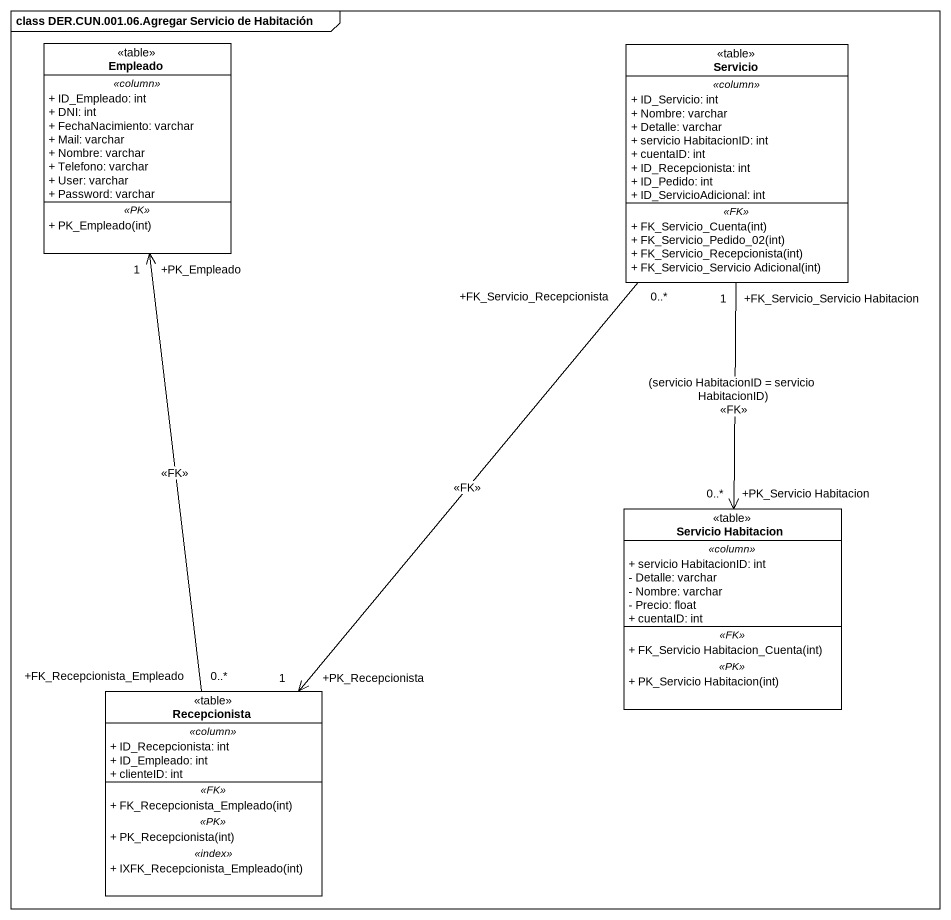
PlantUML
@startuml
mainframe class DER.CUN.001.06.Agregar Servicio de Habitación
hide circle
hide empty members
skinparam classAttributeIconSize 0
class Empleado <<table>> {
  .. <<column>> ..
  + ID_Empleado: int
  + DNI: int
  + FechaNacimiento: varchar
  + Mail: varchar
  + Nombre: varchar
  + Telefono: varchar
  + User: varchar
  + Password: varchar
  .. <<PK>> ..
  + PK_Empleado(int)
}
class Servicio <<table>> {
  .. <<column>> ..
  + ID_Servicio: int
  + Nombre: varchar
  + Detalle: varchar
  + servicio HabitacionID: int
  + cuentaID: int
  + ID_Recepcionista: int
  + ID_Pedido: int
  + ID_ServicioAdicional: int
  .. <<FK>> ..
  + FK_Servicio_Cuenta(int)
  + FK_Servicio_Pedido_02(int)
  + FK_Servicio_Recepcionista(int)
  + FK_Servicio_Servicio Adicional(int)
}
class "Servicio Habitacion" as Servicio_Habitacion <<table>> {
  .. <<column>> ..
  + servicio HabitacionID: int
  - Detalle: varchar
  - Nombre: varchar
  - Precio: float
  + cuentaID: int
  .. <<FK>> ..
  + FK_Servicio Habitacion_Cuenta(int)
  .. <<PK>> ..
  + PK_Servicio Habitacion(int)
}
class Recepcionista <<table>> {
  .. <<column>> ..
  + ID_Recepcionista: int
  + ID_Empleado: int
  + clienteID: int
  .. <<FK>> ..
  + FK_Recepcionista_Empleado(int)
  .. <<PK>> ..
  + PK_Recepcionista(int)
  .. <<index>> ..
  + IXFK_Recepcionista_Empleado(int)
}
Servicio "+FK_Servicio_Servicio Habitacion\n1" --> "+PK_Servicio Habitacion\n0..*" Servicio_Habitacion : (servicio HabitacionID = servicio HabitacionID)\n<<FK>>
Servicio "+FK_Servicio_Recepcionista\n0..*" --> "+PK_Recepcionista\n1" Recepcionista : <<FK>>
Recepcionista "+FK_Recepcionista_Empleado\n0..*" -up-> "+PK_Empleado\n1" Empleado : <<FK>>
@enduml
